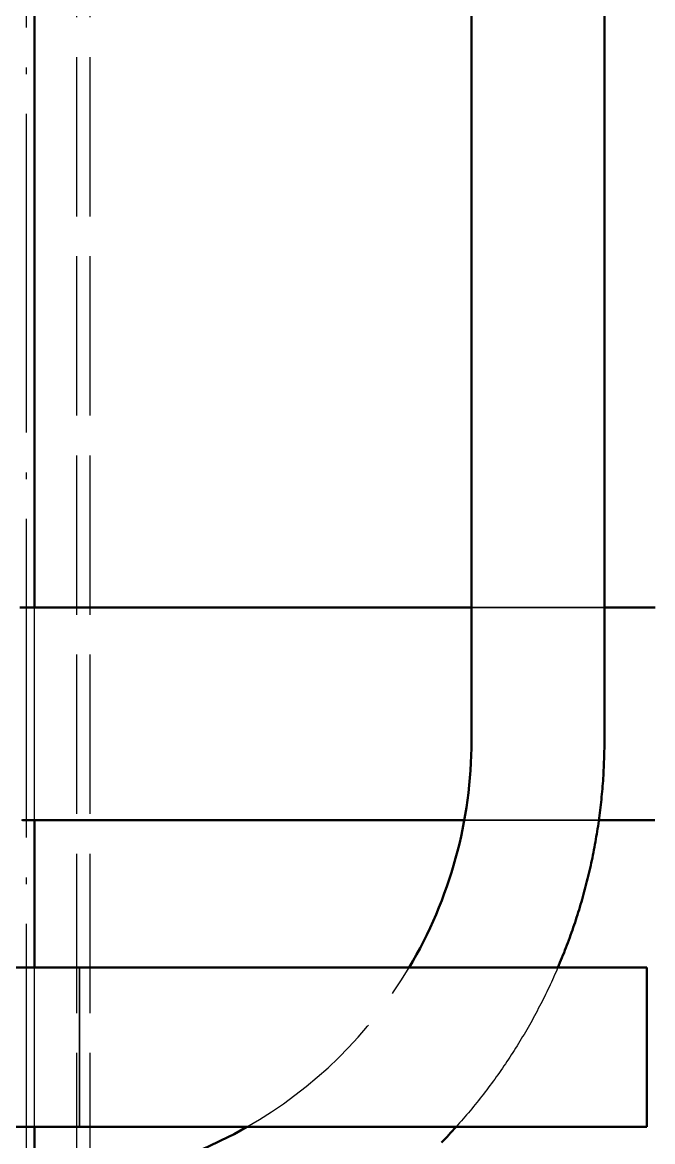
# Model space of a CAD drawing. Header units: millimetres. Extents: x 0 to 594, y 0 to 420.
# Drawn here: x 92.67 to 104.53, y 282.4 to 303.47 of the extents above; entities that cross this region are included whole.
import ezdxf

# ---------------------------------------------------------------- set-up
doc = ezdxf.new("R2010")
doc.units = ezdxf.units.MM
doc.linetypes.add('ISO02-TRAZOS', pattern=[3.75, 3, -0.75])
doc.linetypes.add('ISO04-TRAZO-PUNTO', pattern=[7.625, 6, -0.75, 0.125, -0.75])
for name, color, linetype, lineweight in [('01-VISIBLE', 7, 'CONTINUOUS', 50), ('02-OCULTA', 4, 'ISO02-TRAZOS', 25), ('03-EJE', 1, 'ISO04-TRAZO-PUNTO', 25)]:
    doc.layers.add(name, color=color, linetype=linetype, lineweight=lineweight)

msp = doc.modelspace()

# ---------------------------------------------------------------- linework, layer by layer
at = {"layer": '01-VISIBLE'}
for p, q in [((92.9, 292.455), (92.9, 311.156)), ((101.125, 311.156), (101.125, 289.953)), ((103.625, 311.156), (103.625, 289.953)), ((92.9, 285.678), (92.9, 288.455)), ((81.075, 285.678), (104.425, 285.678)), ((104.425, 282.678), (104.425, 285.678)), ((81.075, 282.678), (104.425, 282.678)), ((92.9, 281.579), (92.9, 282.678))]:
    msp.add_line(p, q, dxfattribs=at)
for points in [[(92.625, 292.455), (92.675, 292.455), (92.725, 292.455), (92.775, 292.455), (92.825, 292.455), (92.875, 292.455), (92.925, 292.455), (92.975, 292.455), (93.025, 292.455), (93.075, 292.455), (93.125, 292.455), (93.175, 292.455), (93.225, 292.455), (93.275, 292.455), (93.325, 292.455), (93.375, 292.455), (93.425, 292.455), (93.475, 292.455), (93.525, 292.455), (93.575, 292.455), (93.625, 292.455), (93.675, 292.455), (93.725, 292.455), (93.775, 292.455), (93.825, 292.455), (93.875, 292.455), (93.925, 292.455), (93.975, 292.455), (94.025, 292.455), (94.075, 292.455), (94.125, 292.455), (94.175, 292.455), (94.225, 292.455), (94.275, 292.455), (94.325, 292.455), (94.375, 292.455), (94.425, 292.455), (94.475, 292.455), (94.525, 292.455), (94.575, 292.455), (94.625, 292.455), (94.675, 292.455), (94.725, 292.455), (94.775, 292.455), (94.825, 292.455), (94.875, 292.455), (94.925, 292.455), (94.975, 292.455), (95.025, 292.455), (95.075, 292.455), (95.125, 292.455), (95.175, 292.455), (95.225, 292.455), (95.275, 292.455), (95.325, 292.455), (95.375, 292.455), (95.425, 292.455), (95.475, 292.455), (95.525, 292.455), (95.575, 292.455), (95.625, 292.455), (95.675, 292.455), (95.725, 292.455), (95.775, 292.455), (95.825, 292.455), (95.875, 292.455), (95.925, 292.455), (95.975, 292.455), (96.025, 292.455), (96.075, 292.455), (96.125, 292.455), (96.175, 292.455), (96.225, 292.455), (96.275, 292.455), (96.325, 292.455), (96.375, 292.455), (96.425, 292.455), (96.475, 292.455), (96.525, 292.455), (96.575, 292.455), (96.625, 292.455), (96.675, 292.455), (96.725, 292.455), (96.775, 292.455), (96.825, 292.455), (96.875, 292.455), (96.925, 292.455), (96.975, 292.455), (97.025, 292.455), (97.075, 292.455), (97.125, 292.455), (97.175, 292.455), (97.225, 292.455), (97.275, 292.455), (97.325, 292.455), (97.375, 292.455), (97.425, 292.455), (97.475, 292.455), (97.525, 292.455), (97.575, 292.455), (97.625, 292.455), (97.675, 292.455), (97.725, 292.455), (97.775, 292.455), (97.825, 292.455), (97.875, 292.455), (97.925, 292.455), (97.975, 292.455), (98.025, 292.455), (98.075, 292.455), (98.125, 292.455), (98.175, 292.455), (98.225, 292.455), (98.275, 292.455), (98.325, 292.455), (98.375, 292.455), (98.425, 292.455), (98.475, 292.455), (98.525, 292.455), (98.575, 292.455), (98.625, 292.455), (98.675, 292.455), (98.725, 292.455), (98.775, 292.455), (98.825, 292.455), (98.875, 292.455), (98.925, 292.455), (98.975, 292.455), (99.025, 292.455), (99.075, 292.455), (99.125, 292.455), (99.175, 292.455), (99.225, 292.455), (99.275, 292.455), (99.325, 292.455), (99.375, 292.455), (99.425, 292.455), (99.475, 292.455), (99.525, 292.455), (99.575, 292.455), (99.625, 292.455), (99.675, 292.455), (99.725, 292.455), (99.775, 292.455), (99.825, 292.455), (99.875, 292.455), (99.925, 292.455), (99.975, 292.455), (100.025, 292.455), (100.075, 292.455), (100.125, 292.455), (100.175, 292.455), (100.225, 292.455), (100.275, 292.455), (100.325, 292.455), (100.375, 292.455), (100.425, 292.455), (100.475, 292.455), (100.525, 292.455), (100.575, 292.455), (100.625, 292.455), (100.675, 292.455), (100.725, 292.455), (100.775, 292.455), (100.825, 292.455), (100.875, 292.455), (100.925, 292.455), (100.975, 292.455), (101.025, 292.455), (101.075, 292.455), (101.125, 292.455)], [(103.625, 292.455), (103.675, 292.455), (103.725, 292.455), (103.776, 292.455), (103.826, 292.455), (103.876, 292.455), (103.926, 292.455), (103.977, 292.455), (104.027, 292.455), (104.077, 292.455), (104.127, 292.455), (104.177, 292.455), (104.228, 292.455), (104.278, 292.455), (104.328, 292.455), (104.378, 292.455), (104.429, 292.455), (104.479, 292.455), (104.529, 292.455), (104.579, 292.455)], [(103.625, 289.953), (103.625, 289.902), (103.625, 289.852), (103.624, 289.802), (103.623, 289.751), (103.622, 289.701), (103.621, 289.65), (103.619, 289.6), (103.617, 289.549), (103.616, 289.499), (103.613, 289.448), (103.611, 289.398), (103.608, 289.347), (103.605, 289.297), (103.602, 289.246), (103.599, 289.196), (103.595, 289.146), (103.591, 289.095), (103.587, 289.045), (103.583, 288.995), (103.578, 288.944), (103.573, 288.894), (103.568, 288.844), (103.563, 288.794), (103.558, 288.743), (103.552, 288.693), (103.546, 288.643), (103.54, 288.593), (103.533, 288.543), (103.527, 288.493), (103.52, 288.443), (103.513, 288.393), (103.505, 288.343), (103.498, 288.293), (103.49, 288.243), (103.482, 288.193), (103.473, 288.143), (103.465, 288.094), (103.456, 288.044), (103.447, 287.994), (103.438, 287.945), (103.428, 287.895), (103.419, 287.845), (103.409, 287.796), (103.399, 287.746), (103.388, 287.697), (103.378, 287.648), (103.367, 287.598), (103.356, 287.549), (103.345, 287.5), (103.333, 287.451), (103.321, 287.401), (103.309, 287.352), (103.297, 287.303), (103.285, 287.254), (103.272, 287.206), (103.259, 287.157), (103.246, 287.108), (103.233, 287.059), (103.219, 287.011), (103.206, 286.962), (103.192, 286.913), (103.177, 286.865), (103.163, 286.817), (103.148, 286.768), (103.133, 286.72), (103.118, 286.672), (103.103, 286.624), (103.087, 286.576), (103.072, 286.528), (103.055, 286.48), (103.039, 286.432), (103.023, 286.384), (103.006, 286.337), (102.989, 286.289), (102.972, 286.242), (102.955, 286.194), (102.937, 286.147), (102.919, 286.1), (102.901, 286.052), (102.883, 286.005), (102.865, 285.958), (102.846, 285.911), (102.827, 285.864), (102.808, 285.818), (102.789, 285.771), (102.769, 285.724), (102.75, 285.678)], [(92.675, 288.455), (92.725, 288.455), (92.775, 288.455), (92.825, 288.455), (92.875, 288.455), (92.925, 288.455), (92.975, 288.455), (93.025, 288.455), (93.076, 288.455), (93.126, 288.455), (93.176, 288.455), (93.226, 288.455), (93.276, 288.455), (93.326, 288.455), (93.376, 288.455), (93.426, 288.455), (93.476, 288.455), (93.526, 288.455), (93.576, 288.455), (93.627, 288.455), (93.677, 288.455), (93.727, 288.455), (93.777, 288.455), (93.827, 288.455), (93.877, 288.455), (93.927, 288.455), (93.977, 288.455), (94.027, 288.455), (94.077, 288.455), (94.127, 288.455), (94.178, 288.455), (94.228, 288.455), (94.278, 288.455), (94.328, 288.455), (94.378, 288.455), (94.428, 288.455), (94.478, 288.455), (94.528, 288.455), (94.578, 288.455), (94.628, 288.455), (94.678, 288.455), (94.729, 288.455), (94.779, 288.455), (94.829, 288.455), (94.879, 288.455), (94.929, 288.455), (94.979, 288.455), (95.029, 288.455), (95.079, 288.455), (95.129, 288.455), (95.179, 288.455), (95.229, 288.455), (95.28, 288.455), (95.33, 288.455), (95.38, 288.455), (95.43, 288.455), (95.48, 288.455), (95.53, 288.455), (95.58, 288.455), (95.63, 288.455), (95.68, 288.455), (95.73, 288.455), (95.78, 288.455), (95.831, 288.455), (95.881, 288.455), (95.931, 288.455), (95.981, 288.455), (96.031, 288.455), (96.081, 288.455), (96.131, 288.455), (96.181, 288.455), (96.231, 288.455), (96.281, 288.455), (96.331, 288.455), (96.382, 288.455), (96.432, 288.455), (96.482, 288.455), (96.532, 288.455), (96.582, 288.455), (96.632, 288.455), (96.682, 288.455), (96.732, 288.455), (96.782, 288.455), (96.832, 288.455), (96.882, 288.455), (96.933, 288.455), (96.983, 288.455), (97.033, 288.455), (97.083, 288.455), (97.133, 288.455), (97.183, 288.455), (97.233, 288.455), (97.283, 288.455), (97.333, 288.455), (97.383, 288.455), (97.433, 288.455), (97.484, 288.455), (97.534, 288.455), (97.584, 288.455), (97.634, 288.455), (97.684, 288.455), (97.734, 288.455), (97.784, 288.455), (97.834, 288.455), (97.884, 288.455), (97.934, 288.455), (97.984, 288.455), (98.035, 288.455), (98.085, 288.455), (98.135, 288.455), (98.185, 288.455), (98.235, 288.455), (98.285, 288.455), (98.335, 288.455), (98.385, 288.455), (98.435, 288.455), (98.485, 288.455), (98.535, 288.455), (98.586, 288.455), (98.636, 288.455), (98.686, 288.455), (98.736, 288.455), (98.786, 288.455), (98.836, 288.455), (98.886, 288.455), (98.936, 288.455), (98.986, 288.455), (99.036, 288.455), (99.086, 288.455), (99.137, 288.455), (99.187, 288.455), (99.237, 288.455), (99.287, 288.455), (99.337, 288.455), (99.387, 288.455), (99.437, 288.455), (99.487, 288.455), (99.537, 288.455), (99.587, 288.455), (99.637, 288.455), (99.688, 288.455), (99.738, 288.455), (99.788, 288.455), (99.838, 288.455), (99.888, 288.455), (99.938, 288.455), (99.988, 288.455), (100.038, 288.455), (100.088, 288.455), (100.138, 288.455), (100.188, 288.455), (100.239, 288.455), (100.289, 288.455), (100.339, 288.455), (100.389, 288.455), (100.439, 288.455), (100.489, 288.455), (100.539, 288.455), (100.589, 288.455), (100.639, 288.455), (100.689, 288.455), (100.739, 288.455), (100.79, 288.455), (100.84, 288.455), (100.89, 288.455), (100.94, 288.455), (100.99, 288.455)], [(103.521, 288.455), (103.572, 288.455), (103.622, 288.455), (103.672, 288.455), (103.722, 288.455), (103.773, 288.455), (103.823, 288.455), (103.873, 288.455), (103.923, 288.455), (103.974, 288.455), (104.024, 288.455), (104.074, 288.455), (104.124, 288.455), (104.175, 288.455), (104.225, 288.455), (104.275, 288.455), (104.325, 288.455), (104.376, 288.455), (104.426, 288.455), (104.476, 288.455), (104.526, 288.455), (104.577, 288.455)], [(100.833, 282.678), (100.8, 282.641), (100.766, 282.604), (100.732, 282.567), (100.698, 282.53), (100.664, 282.494), (100.629, 282.457), (100.595, 282.421), (100.56, 282.385)]]:
    msp.add_lwpolyline(points, dxfattribs=at)
for start, end in [(-30.6937, 0), (-119.6971, -60.3029)]:
    msp.add_arc((92.75, 289.953), 8.375, start, end, dxfattribs=at)
at = {"layer": '02-OCULTA'}
for p, q in [((93.7, 262.32), (93.7, 350.656)), ((93.95, 262.32), (93.95, 350.656)), ((92.9, 271.236), (92.9, 337.144)), ((92.9, 288.455), (92.9, 292.455)), ((91.75, 285.678), (93.75, 285.678)), ((92.9, 282.678), (92.9, 285.678)), ((93.75, 285.678), (104.425, 285.678)), ((93.75, 285.678), (93.75, 282.678)), ((93.75, 282.678), (93.75, 285.678)), ((104.425, 282.678), (104.425, 285.678)), ((91.75, 282.678), (93.75, 282.678)), ((93.75, 282.678), (104.425, 282.678))]:
    msp.add_line(p, q, dxfattribs=at)
for points in [[(104.535, 292.455), (104.446, 292.455), (104.357, 292.455), (104.267, 292.455), (104.178, 292.455), (104.089, 292.455), (103.999, 292.455), (103.91, 292.455), (103.821, 292.455), (103.732, 292.455), (103.642, 292.455), (103.553, 292.455), (103.464, 292.455), (103.374, 292.455), (103.285, 292.455), (103.196, 292.455), (103.107, 292.455), (103.017, 292.455), (102.928, 292.455), (102.839, 292.455), (102.75, 292.455), (102.66, 292.455), (102.571, 292.455), (102.482, 292.455), (102.392, 292.455), (102.303, 292.455), (102.214, 292.455), (102.125, 292.455), (102.035, 292.455), (101.946, 292.455), (101.857, 292.455), (101.767, 292.455), (101.678, 292.455), (101.589, 292.455), (101.5, 292.455), (101.41, 292.455), (101.321, 292.455), (101.232, 292.455), (101.142, 292.455), (101.053, 292.455), (100.964, 292.455), (100.875, 292.455), (100.785, 292.455), (100.696, 292.455), (100.607, 292.455), (100.517, 292.455), (100.428, 292.455), (100.339, 292.455), (100.25, 292.455), (100.16, 292.455), (100.071, 292.455), (99.982, 292.455), (99.893, 292.455), (99.803, 292.455), (99.714, 292.455), (99.625, 292.455), (99.535, 292.455), (99.446, 292.455), (99.357, 292.455), (99.268, 292.455), (99.178, 292.455), (99.089, 292.455), (99, 292.455), (98.91, 292.455), (98.821, 292.455), (98.732, 292.455), (98.643, 292.455), (98.553, 292.455), (98.464, 292.455), (98.375, 292.455), (98.285, 292.455), (98.196, 292.455), (98.107, 292.455), (98.018, 292.455), (97.928, 292.455), (97.839, 292.455), (97.75, 292.455), (97.66, 292.455), (97.571, 292.455), (97.482, 292.455), (97.393, 292.455), (97.303, 292.455), (97.214, 292.455), (97.125, 292.455), (97.036, 292.455), (96.946, 292.455), (96.857, 292.455), (96.768, 292.455), (96.678, 292.455), (96.589, 292.455), (96.5, 292.455), (96.411, 292.455), (96.321, 292.455), (96.232, 292.455), (96.143, 292.455), (96.053, 292.455), (95.964, 292.455), (95.875, 292.455), (95.786, 292.455), (95.696, 292.455), (95.607, 292.455), (95.518, 292.455), (95.428, 292.455), (95.339, 292.455), (95.25, 292.455), (95.161, 292.455), (95.071, 292.455), (94.982, 292.455), (94.893, 292.455), (94.803, 292.455), (94.714, 292.455), (94.625, 292.455), (94.536, 292.455), (94.446, 292.455), (94.357, 292.455), (94.268, 292.455), (94.179, 292.455), (94.089, 292.455), (94, 292.455), (93.911, 292.455), (93.821, 292.455), (93.732, 292.455), (93.643, 292.455), (93.554, 292.455), (93.464, 292.455), (93.375, 292.455), (93.286, 292.455), (93.196, 292.455), (93.107, 292.455), (93.018, 292.455), (92.929, 292.455), (92.839, 292.455), (92.75, 292.455), (92.661, 292.455)], [(92.663, 292.455), (92.75, 292.455), (92.837, 292.455), (92.925, 292.455), (93.012, 292.455), (93.099, 292.455), (93.187, 292.455), (93.274, 292.455), (93.361, 292.455), (93.449, 292.455), (93.536, 292.455), (93.623, 292.455), (93.711, 292.455), (93.798, 292.455), (93.885, 292.455), (93.973, 292.455), (94.06, 292.455), (94.147, 292.455), (94.235, 292.455), (94.322, 292.455), (94.409, 292.455), (94.497, 292.455), (94.584, 292.455), (94.671, 292.455), (94.759, 292.455), (94.846, 292.455), (94.933, 292.455), (95.02, 292.455), (95.108, 292.455), (95.195, 292.455), (95.282, 292.455), (95.37, 292.455), (95.457, 292.455), (95.544, 292.455), (95.632, 292.455), (95.719, 292.455), (95.806, 292.455), (95.894, 292.455), (95.981, 292.455), (96.068, 292.455), (96.156, 292.455), (96.243, 292.455), (96.33, 292.455), (96.418, 292.455), (96.505, 292.455), (96.592, 292.455), (96.68, 292.455), (96.767, 292.455), (96.854, 292.455), (96.942, 292.455), (97.029, 292.455), (97.116, 292.455), (97.204, 292.455), (97.291, 292.455), (97.378, 292.455), (97.466, 292.455), (97.553, 292.455), (97.64, 292.455), (97.728, 292.455), (97.815, 292.455), (97.902, 292.455), (97.99, 292.455), (98.077, 292.455), (98.164, 292.455), (98.252, 292.455), (98.339, 292.455), (98.426, 292.455), (98.514, 292.455), (98.601, 292.455), (98.688, 292.455), (98.776, 292.455), (98.863, 292.455), (98.95, 292.455), (99.038, 292.455), (99.125, 292.455), (99.212, 292.455), (99.299, 292.455), (99.387, 292.455), (99.474, 292.455), (99.561, 292.455), (99.649, 292.455), (99.736, 292.455), (99.823, 292.455), (99.911, 292.455), (99.998, 292.455), (100.085, 292.455), (100.173, 292.455), (100.26, 292.455), (100.347, 292.455), (100.435, 292.455), (100.522, 292.455), (100.609, 292.455), (100.697, 292.455), (100.784, 292.455), (100.871, 292.455), (100.959, 292.455), (101.046, 292.455), (101.133, 292.455), (101.221, 292.455), (101.308, 292.455), (101.395, 292.455), (101.483, 292.455), (101.57, 292.455), (101.657, 292.455), (101.745, 292.455), (101.832, 292.455), (101.919, 292.455), (102.007, 292.455), (102.094, 292.455), (102.181, 292.455), (102.269, 292.455), (102.356, 292.455), (102.443, 292.455), (102.531, 292.455), (102.618, 292.455), (102.705, 292.455), (102.793, 292.455), (102.88, 292.455), (102.967, 292.455), (103.055, 292.455), (103.142, 292.455), (103.229, 292.455), (103.317, 292.455), (103.404, 292.455), (103.491, 292.455), (103.579, 292.455), (103.666, 292.455), (103.753, 292.455), (103.84, 292.455), (103.928, 292.455), (104.015, 292.455), (104.102, 292.455), (104.19, 292.455), (104.277, 292.455), (104.364, 292.455), (104.452, 292.455), (104.539, 292.455)], [(104.539, 292.455), (104.452, 292.455), (104.364, 292.455), (104.277, 292.455), (104.19, 292.455), (104.102, 292.455), (104.015, 292.455), (103.928, 292.455), (103.84, 292.455), (103.753, 292.455), (103.666, 292.455), (103.579, 292.455), (103.491, 292.455), (103.404, 292.455), (103.317, 292.455), (103.229, 292.455), (103.142, 292.455), (103.055, 292.455), (102.967, 292.455), (102.88, 292.455), (102.793, 292.455), (102.705, 292.455), (102.618, 292.455), (102.531, 292.455), (102.443, 292.455), (102.356, 292.455), (102.269, 292.455), (102.181, 292.455), (102.094, 292.455), (102.007, 292.455), (101.919, 292.455), (101.832, 292.455), (101.745, 292.455), (101.657, 292.455), (101.57, 292.455), (101.483, 292.455), (101.395, 292.455), (101.308, 292.455), (101.221, 292.455), (101.133, 292.455), (101.046, 292.455), (100.959, 292.455), (100.871, 292.455), (100.784, 292.455), (100.697, 292.455), (100.609, 292.455), (100.522, 292.455), (100.435, 292.455), (100.347, 292.455), (100.26, 292.455), (100.173, 292.455), (100.085, 292.455), (99.998, 292.455), (99.911, 292.455), (99.823, 292.455), (99.736, 292.455), (99.649, 292.455), (99.561, 292.455), (99.474, 292.455), (99.387, 292.455), (99.299, 292.455), (99.212, 292.455), (99.125, 292.455), (99.038, 292.455), (98.95, 292.455), (98.863, 292.455), (98.776, 292.455), (98.688, 292.455), (98.601, 292.455), (98.514, 292.455), (98.426, 292.455), (98.339, 292.455), (98.252, 292.455), (98.164, 292.455), (98.077, 292.455), (97.99, 292.455), (97.902, 292.455), (97.815, 292.455), (97.728, 292.455), (97.64, 292.455), (97.553, 292.455), (97.466, 292.455), (97.378, 292.455), (97.291, 292.455), (97.204, 292.455), (97.116, 292.455), (97.029, 292.455), (96.942, 292.455), (96.854, 292.455), (96.767, 292.455), (96.68, 292.455), (96.592, 292.455), (96.505, 292.455), (96.418, 292.455), (96.33, 292.455), (96.243, 292.455), (96.156, 292.455), (96.068, 292.455), (95.981, 292.455), (95.894, 292.455), (95.806, 292.455), (95.719, 292.455), (95.632, 292.455), (95.544, 292.455), (95.457, 292.455), (95.37, 292.455), (95.282, 292.455), (95.195, 292.455), (95.108, 292.455), (95.02, 292.455), (94.933, 292.455), (94.846, 292.455), (94.759, 292.455), (94.671, 292.455), (94.584, 292.455), (94.497, 292.455), (94.409, 292.455), (94.322, 292.455), (94.235, 292.455), (94.147, 292.455), (94.06, 292.455), (93.973, 292.455), (93.885, 292.455), (93.798, 292.455), (93.711, 292.455), (93.623, 292.455), (93.536, 292.455), (93.449, 292.455), (93.361, 292.455), (93.274, 292.455), (93.187, 292.455), (93.099, 292.455), (93.012, 292.455), (92.925, 292.455), (92.837, 292.455), (92.75, 292.455), (92.663, 292.455)], [(101.125, 292.455), (101.175, 292.455), (101.225, 292.455), (101.275, 292.455), (101.325, 292.455), (101.375, 292.455), (101.425, 292.455), (101.475, 292.455), (101.525, 292.455), (101.575, 292.455), (101.625, 292.455), (101.675, 292.455), (101.725, 292.455), (101.775, 292.455), (101.825, 292.455), (101.875, 292.455), (101.925, 292.455), (101.975, 292.455), (102.025, 292.455), (102.075, 292.455), (102.125, 292.455), (102.175, 292.455), (102.225, 292.455), (102.275, 292.455), (102.325, 292.455), (102.375, 292.455), (102.425, 292.455), (102.475, 292.455), (102.525, 292.455), (102.575, 292.455), (102.625, 292.455), (102.675, 292.455), (102.725, 292.455), (102.775, 292.455), (102.825, 292.455), (102.875, 292.455), (102.925, 292.455), (102.975, 292.455), (103.025, 292.455), (103.075, 292.455), (103.125, 292.455), (103.175, 292.455), (103.225, 292.455), (103.275, 292.455), (103.325, 292.455), (103.375, 292.455), (103.425, 292.455), (103.475, 292.455), (103.525, 292.455), (103.575, 292.455), (103.625, 292.455)], [(104.535, 288.455), (104.446, 288.455), (104.357, 288.455), (104.267, 288.455), (104.178, 288.455), (104.089, 288.455), (103.999, 288.455), (103.91, 288.455), (103.821, 288.455), (103.732, 288.455), (103.642, 288.455), (103.553, 288.455), (103.464, 288.455), (103.374, 288.455), (103.285, 288.455), (103.196, 288.455), (103.107, 288.455), (103.017, 288.455), (102.928, 288.455), (102.839, 288.455), (102.75, 288.455), (102.66, 288.455), (102.571, 288.455), (102.482, 288.455), (102.392, 288.455), (102.303, 288.455), (102.214, 288.455), (102.125, 288.455), (102.035, 288.455), (101.946, 288.455), (101.857, 288.455), (101.767, 288.455), (101.678, 288.455), (101.589, 288.455), (101.5, 288.455), (101.41, 288.455), (101.321, 288.455), (101.232, 288.455), (101.142, 288.455), (101.053, 288.455), (100.964, 288.455), (100.875, 288.455), (100.785, 288.455), (100.696, 288.455), (100.607, 288.455), (100.517, 288.455), (100.428, 288.455), (100.339, 288.455), (100.25, 288.455), (100.16, 288.455), (100.071, 288.455), (99.982, 288.455), (99.893, 288.455), (99.803, 288.455), (99.714, 288.455), (99.625, 288.455), (99.535, 288.455), (99.446, 288.455), (99.357, 288.455), (99.268, 288.455), (99.178, 288.455), (99.089, 288.455), (99, 288.455), (98.91, 288.455), (98.821, 288.455), (98.732, 288.455), (98.643, 288.455), (98.553, 288.455), (98.464, 288.455), (98.375, 288.455), (98.285, 288.455), (98.196, 288.455), (98.107, 288.455), (98.018, 288.455), (97.928, 288.455), (97.839, 288.455), (97.75, 288.455), (97.66, 288.455), (97.571, 288.455), (97.482, 288.455), (97.393, 288.455), (97.303, 288.455), (97.214, 288.455), (97.125, 288.455), (97.036, 288.455), (96.946, 288.455), (96.857, 288.455), (96.768, 288.455), (96.678, 288.455), (96.589, 288.455), (96.5, 288.455), (96.411, 288.455), (96.321, 288.455), (96.232, 288.455), (96.143, 288.455), (96.053, 288.455), (95.964, 288.455), (95.875, 288.455), (95.786, 288.455), (95.696, 288.455), (95.607, 288.455), (95.518, 288.455), (95.428, 288.455), (95.339, 288.455), (95.25, 288.455), (95.161, 288.455), (95.071, 288.455), (94.982, 288.455), (94.893, 288.455), (94.803, 288.455), (94.714, 288.455), (94.625, 288.455), (94.536, 288.455), (94.446, 288.455), (94.357, 288.455), (94.268, 288.455), (94.179, 288.455), (94.089, 288.455), (94, 288.455), (93.911, 288.455), (93.821, 288.455), (93.732, 288.455), (93.643, 288.455), (93.554, 288.455), (93.464, 288.455), (93.375, 288.455), (93.286, 288.455), (93.196, 288.455), (93.107, 288.455), (93.018, 288.455), (92.929, 288.455), (92.839, 288.455), (92.75, 288.455), (92.661, 288.455)], [(92.663, 288.455), (92.75, 288.455), (92.837, 288.455), (92.925, 288.455), (93.012, 288.455), (93.099, 288.455), (93.187, 288.455), (93.274, 288.455), (93.361, 288.455), (93.449, 288.455), (93.536, 288.455), (93.623, 288.455), (93.711, 288.455), (93.798, 288.455), (93.885, 288.455), (93.973, 288.455), (94.06, 288.455), (94.147, 288.455), (94.235, 288.455), (94.322, 288.455), (94.409, 288.455), (94.497, 288.455), (94.584, 288.455), (94.671, 288.455), (94.759, 288.455), (94.846, 288.455), (94.933, 288.455), (95.02, 288.455), (95.108, 288.455), (95.195, 288.455), (95.282, 288.455), (95.37, 288.455), (95.457, 288.455), (95.544, 288.455), (95.632, 288.455), (95.719, 288.455), (95.806, 288.455), (95.894, 288.455), (95.981, 288.455), (96.068, 288.455), (96.156, 288.455), (96.243, 288.455), (96.33, 288.455), (96.418, 288.455), (96.505, 288.455), (96.592, 288.455), (96.68, 288.455), (96.767, 288.455), (96.854, 288.455), (96.942, 288.455), (97.029, 288.455), (97.116, 288.455), (97.204, 288.455), (97.291, 288.455), (97.378, 288.455), (97.466, 288.455), (97.553, 288.455), (97.64, 288.455), (97.728, 288.455), (97.815, 288.455), (97.902, 288.455), (97.99, 288.455), (98.077, 288.455), (98.164, 288.455), (98.252, 288.455), (98.339, 288.455), (98.426, 288.455), (98.514, 288.455), (98.601, 288.455), (98.688, 288.455), (98.776, 288.455), (98.863, 288.455), (98.95, 288.455), (99.038, 288.455), (99.125, 288.455), (99.212, 288.455), (99.299, 288.455), (99.387, 288.455), (99.474, 288.455), (99.561, 288.455), (99.649, 288.455), (99.736, 288.455), (99.823, 288.455), (99.911, 288.455), (99.998, 288.455), (100.085, 288.455), (100.173, 288.455), (100.26, 288.455), (100.347, 288.455), (100.435, 288.455), (100.522, 288.455), (100.609, 288.455), (100.697, 288.455), (100.784, 288.455), (100.871, 288.455), (100.959, 288.455), (101.046, 288.455), (101.133, 288.455), (101.221, 288.455), (101.308, 288.455), (101.395, 288.455), (101.483, 288.455), (101.57, 288.455), (101.657, 288.455), (101.745, 288.455), (101.832, 288.455), (101.919, 288.455), (102.007, 288.455), (102.094, 288.455), (102.181, 288.455), (102.269, 288.455), (102.356, 288.455), (102.443, 288.455), (102.531, 288.455), (102.618, 288.455), (102.705, 288.455), (102.793, 288.455), (102.88, 288.455), (102.967, 288.455), (103.055, 288.455), (103.142, 288.455), (103.229, 288.455), (103.317, 288.455), (103.404, 288.455), (103.491, 288.455), (103.579, 288.455), (103.666, 288.455), (103.753, 288.455), (103.84, 288.455), (103.928, 288.455), (104.015, 288.455), (104.102, 288.455), (104.19, 288.455), (104.277, 288.455), (104.364, 288.455), (104.452, 288.455), (104.539, 288.455)], [(104.539, 288.455), (104.452, 288.455), (104.364, 288.455), (104.277, 288.455), (104.19, 288.455), (104.102, 288.455), (104.015, 288.455), (103.928, 288.455), (103.84, 288.455), (103.753, 288.455), (103.666, 288.455), (103.579, 288.455), (103.491, 288.455), (103.404, 288.455), (103.317, 288.455), (103.229, 288.455), (103.142, 288.455), (103.055, 288.455), (102.967, 288.455), (102.88, 288.455), (102.793, 288.455), (102.705, 288.455), (102.618, 288.455), (102.531, 288.455), (102.443, 288.455), (102.356, 288.455), (102.269, 288.455), (102.181, 288.455), (102.094, 288.455), (102.007, 288.455), (101.919, 288.455), (101.832, 288.455), (101.745, 288.455), (101.657, 288.455), (101.57, 288.455), (101.483, 288.455), (101.395, 288.455), (101.308, 288.455), (101.221, 288.455), (101.133, 288.455), (101.046, 288.455), (100.959, 288.455), (100.871, 288.455), (100.784, 288.455), (100.697, 288.455), (100.609, 288.455), (100.522, 288.455), (100.435, 288.455), (100.347, 288.455), (100.26, 288.455), (100.173, 288.455), (100.085, 288.455), (99.998, 288.455), (99.911, 288.455), (99.823, 288.455), (99.736, 288.455), (99.649, 288.455), (99.561, 288.455), (99.474, 288.455), (99.387, 288.455), (99.299, 288.455), (99.212, 288.455), (99.125, 288.455), (99.038, 288.455), (98.95, 288.455), (98.863, 288.455), (98.776, 288.455), (98.688, 288.455), (98.601, 288.455), (98.514, 288.455), (98.426, 288.455), (98.339, 288.455), (98.252, 288.455), (98.164, 288.455), (98.077, 288.455), (97.99, 288.455), (97.902, 288.455), (97.815, 288.455), (97.728, 288.455), (97.64, 288.455), (97.553, 288.455), (97.466, 288.455), (97.378, 288.455), (97.291, 288.455), (97.204, 288.455), (97.116, 288.455), (97.029, 288.455), (96.942, 288.455), (96.854, 288.455), (96.767, 288.455), (96.68, 288.455), (96.592, 288.455), (96.505, 288.455), (96.418, 288.455), (96.33, 288.455), (96.243, 288.455), (96.156, 288.455), (96.068, 288.455), (95.981, 288.455), (95.894, 288.455), (95.806, 288.455), (95.719, 288.455), (95.632, 288.455), (95.544, 288.455), (95.457, 288.455), (95.37, 288.455), (95.282, 288.455), (95.195, 288.455), (95.108, 288.455), (95.02, 288.455), (94.933, 288.455), (94.846, 288.455), (94.759, 288.455), (94.671, 288.455), (94.584, 288.455), (94.497, 288.455), (94.409, 288.455), (94.322, 288.455), (94.235, 288.455), (94.147, 288.455), (94.06, 288.455), (93.973, 288.455), (93.885, 288.455), (93.798, 288.455), (93.711, 288.455), (93.623, 288.455), (93.536, 288.455), (93.449, 288.455), (93.361, 288.455), (93.274, 288.455), (93.187, 288.455), (93.099, 288.455), (93.012, 288.455), (92.925, 288.455), (92.837, 288.455), (92.75, 288.455), (92.663, 288.455)], [(100.99, 288.455), (101.041, 288.455), (101.091, 288.455), (101.142, 288.455), (101.192, 288.455), (101.243, 288.455), (101.294, 288.455), (101.344, 288.455), (101.395, 288.455), (101.446, 288.455), (101.496, 288.455), (101.547, 288.455), (101.597, 288.455), (101.648, 288.455), (101.699, 288.455), (101.749, 288.455), (101.8, 288.455), (101.851, 288.455), (101.901, 288.455), (101.952, 288.455), (102.002, 288.455), (102.053, 288.455), (102.104, 288.455), (102.154, 288.455), (102.205, 288.455), (102.256, 288.455), (102.306, 288.455), (102.357, 288.455), (102.408, 288.455), (102.458, 288.455), (102.509, 288.455), (102.559, 288.455), (102.61, 288.455), (102.661, 288.455), (102.711, 288.455), (102.762, 288.455), (102.813, 288.455), (102.863, 288.455), (102.914, 288.455), (102.964, 288.455), (103.015, 288.455), (103.066, 288.455), (103.116, 288.455), (103.167, 288.455), (103.218, 288.455), (103.268, 288.455), (103.319, 288.455), (103.369, 288.455), (103.42, 288.455), (103.471, 288.455), (103.521, 288.455)], [(102.75, 285.678), (102.73, 285.632), (102.709, 285.586), (102.689, 285.539), (102.669, 285.494), (102.648, 285.448), (102.627, 285.402), (102.606, 285.356), (102.584, 285.311), (102.563, 285.265), (102.541, 285.22), (102.519, 285.174), (102.497, 285.129), (102.474, 285.084), (102.452, 285.039), (102.429, 284.994), (102.406, 284.949), (102.382, 284.905), (102.359, 284.86), (102.335, 284.816), (102.311, 284.771), (102.287, 284.727), (102.263, 284.683), (102.238, 284.639), (102.214, 284.595), (102.189, 284.551), (102.164, 284.508), (102.138, 284.464), (102.113, 284.421), (102.087, 284.378), (102.061, 284.334), (102.035, 284.291), (102.009, 284.248), (101.982, 284.206), (101.955, 284.163), (101.929, 284.12), (101.901, 284.078), (101.874, 284.036), (101.847, 283.993), (101.819, 283.951), (101.791, 283.909), (101.763, 283.868), (101.735, 283.826), (101.706, 283.784), (101.678, 283.743), (101.649, 283.702), (101.62, 283.66), (101.59, 283.619), (101.561, 283.579), (101.531, 283.538), (101.502, 283.497), (101.472, 283.457), (101.441, 283.416), (101.411, 283.376), (101.38, 283.336), (101.35, 283.296), (101.319, 283.257), (101.288, 283.217), (101.256, 283.178), (101.225, 283.138), (101.193, 283.099), (101.161, 283.06), (101.129, 283.021), (101.097, 282.982), (101.065, 282.944), (101.032, 282.905), (101, 282.867), (100.967, 282.829), (100.934, 282.791), (100.9, 282.753), (100.867, 282.716), (100.833, 282.678)]]:
    msp.add_lwpolyline(points, dxfattribs=at)
msp.add_arc((92.75, 289.953), 8.375, -60.3029, -30.6937, dxfattribs=at)
at = {"layer": '03-EJE'}
msp.add_line((92.75, 250), (92.75, 357.276), dxfattribs=at)

doc.saveas('drawing.dxf')
